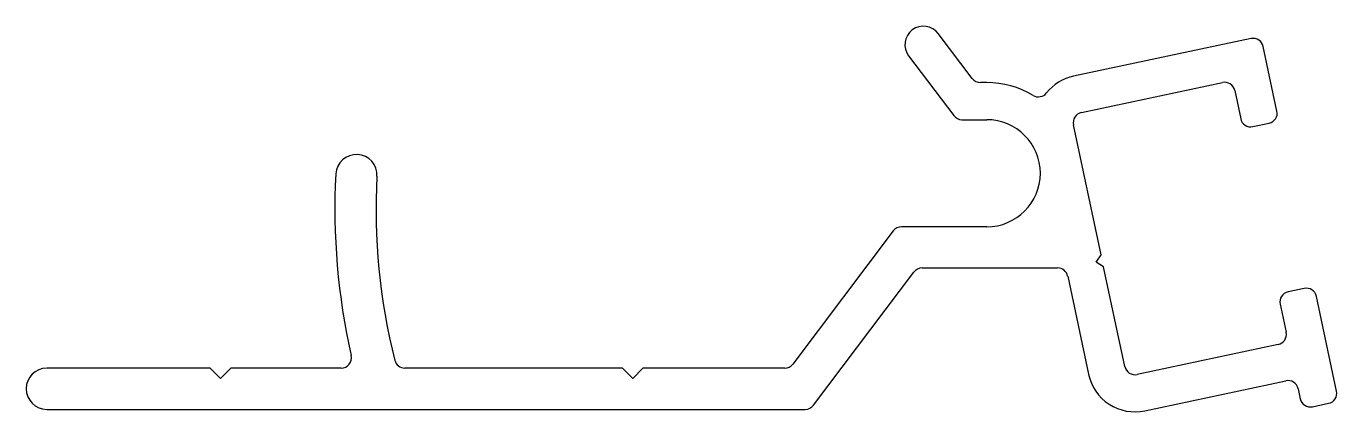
# Model space of a CAD drawing. Extents: x 526.8 to 590.3, y 651.9 to 670.6.
import ezdxf

# ---------------------------------------------------------------- set-up
doc = ezdxf.new("R2010")
doc.units = 0
doc.layers.get('0').update_dxf_attribs({"linetype": 'CONTINUOUS'})

msp = doc.modelspace()

# ---------------------------------------------------------------- linework, layer by layer
for p, q in [((572.654, 668.035), (571.008, 670.216)), ((586.182, 669.973), (577.574, 668.143)), ((587.44, 666.457), (586.775, 669.587)), ((569.571, 669.131), (571.757, 666.235)), ((573.36, 667.836), (573.053, 667.836)), ((577.949, 666.382), (584.796, 667.838)), ((585.389, 667.453), (585.68, 666.083)), ((572.156, 666.036), (573.36, 666.036)), ((578.905, 659.48), (577.563, 665.789)), ((586.273, 665.698), (587.055, 665.864)), ((568.827, 660.637), (563.959, 654.173)), ((573.36, 660.836), (569.227, 660.836)), ((578.674, 659.124), (578.905, 659.48)), ((570.224, 658.836), (576.797, 658.836)), ((579.029, 658.893), (578.674, 659.124)), ((580.059, 654.051), (579.029, 658.893)), ((564.956, 652.173), (569.825, 658.637)), ((577.286, 658.44), (578.298, 653.677)), ((588.76, 657.844), (587.978, 657.677)), ((590.331, 652.861), (589.353, 657.458)), ((587.593, 657.084), (587.884, 655.715)), ((587.499, 655.122), (580.652, 653.666)), ((535.682, 653.973), (527.761, 653.974)), ((536.182, 653.473), (535.682, 653.973)), ((536.682, 653.973), (536.182, 653.473)), ((542.042, 653.975), (536.682, 653.973)), ((555.682, 653.974), (545.126, 653.975)), ((556.182, 653.474), (555.682, 653.974)), ((556.682, 653.974), (556.182, 653.474)), ((563.559, 653.974), (556.682, 653.974)), ((581.026, 651.906), (587.873, 653.361)), ((588.466, 652.976), (588.57, 652.487)), ((527.76, 651.974), (564.556, 651.974)), ((589.163, 652.102), (589.946, 652.268))]:
    msp.add_line(p, q)
for centre, radius, start, end in [((570.29, 669.674), 0.9, 37.03922, 217.03922), ((586.286, 669.483), 0.5, 12.00125, 102.00125), ((573.053, 668.336), 0.5, 217.03922, 269.99646), ((573.36, 663.436), 4.4, 59.20783, 89.99646), ((578.053, 665.893), 2.3, 102.00125, 141.26287), ((584.9, 667.349), 0.5, 12.00125, 102.00125), ((575.868, 667.645), 0.5, 239.20783, 321.26287), ((578.053, 665.893), 0.5, 102.00125, 192.00125), ((586.951, 666.353), 0.5, 282.00125, 12.00125), ((572.156, 666.536), 0.5, 217.03922, 269.99646), ((573.36, 663.436), 2.6, 269.99646, 89.99646), ((586.169, 666.187), 0.5, 192.00125, 282.00125), ((542.779, 663.346), 1, 356.9106, 176.9106), ((573.734, 661.675), 32, 176.9106, 192.79945), ((573.734, 661.675), 30, 176.9106, 194.12717), ((569.226, 660.336), 0.5, 89.99646, 143.01299), ((570.224, 658.336), 0.5, 89.99646, 143.01299), ((576.796, 658.336), 0.5, 12.00125, 89.99646), ((588.082, 657.188), 0.5, 102.00125, 192.00125), ((588.864, 657.355), 0.5, 12.00125, 102.00125), ((587.395, 655.611), 0.5, 282.00125, 12.00125), ((542.042, 654.475), 0.5, 269.99646, 12.79945), ((545.126, 654.475), 0.5, 194.12717, 269.99646), ((527.76, 652.974), 1, 89.99646, 269.99646), ((563.559, 654.474), 0.5, 269.99646, 323.01299), ((580.548, 654.155), 2.3, 192.00125, 282.00125), ((580.548, 654.155), 0.5, 192.00125, 282.00125), ((587.977, 652.872), 0.5, 12.00125, 102.00125), ((589.059, 652.591), 0.5, 192.00125, 282.00125), ((589.842, 652.757), 0.5, 282.00125, 12.00125), ((564.557, 652.474), 0.5, 269.99646, 323.01299)]:
    msp.add_arc(centre, radius, start, end)

doc.saveas('drawing.dxf')
